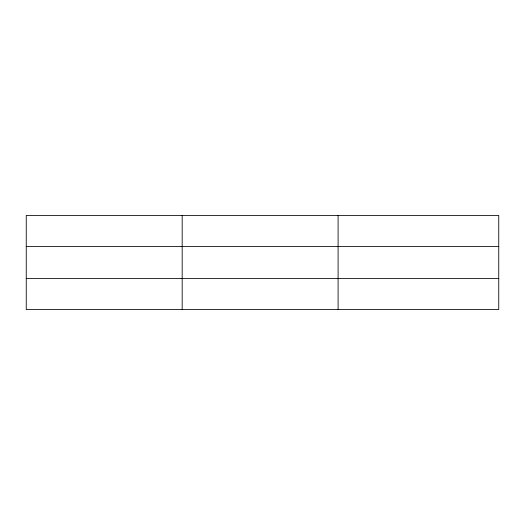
<?xml version="1.0" encoding="UTF-8"?>
<svg xmlns="http://www.w3.org/2000/svg" width="525" height="525" viewBox="0 0 525 525"><rect width="100%" height="100%" fill="white"/><g stroke="black" fill="none" stroke-linecap="round" stroke-linejoin="round"><path stroke-width="0.79" d="M182.175 215.453L182.175 309.547M338.1 215.453L338.1 309.547M498.75 278.493L498.75 309.547L26.25 309.547L26.25 215.453L498.75 215.453L498.75 278.493L26.25 278.493M26.25 246.507L498.75 246.507"/></g></svg>
